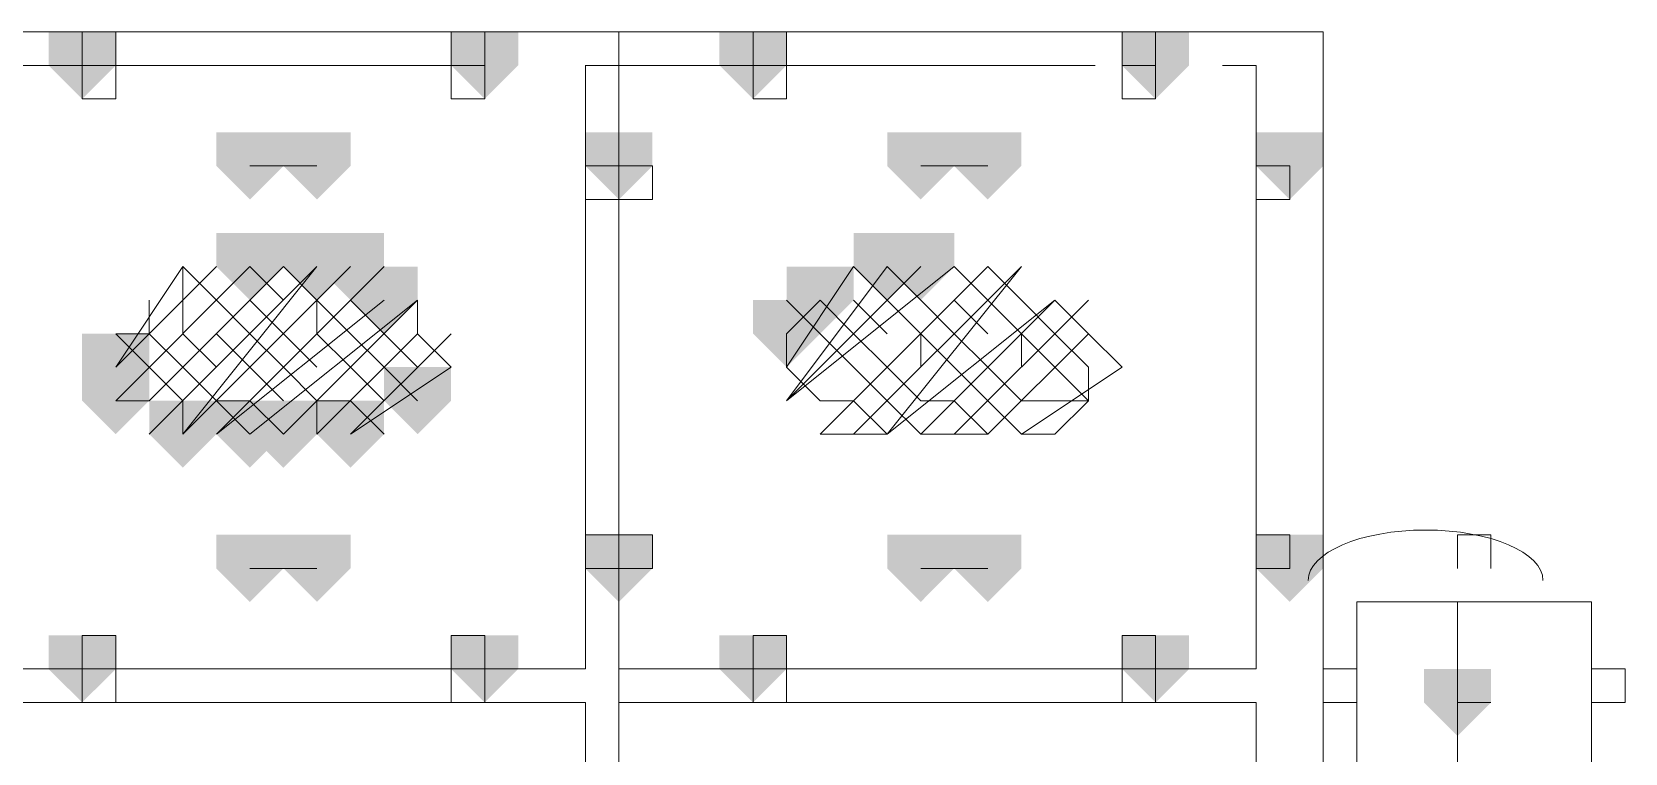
# Model space of a CAD drawing. Header units: millimetres. Extents: x 2315 to 4619, y 1334 to 1897.
# Drawn here: x 3948.507 to 3951.408, y 1527.128 to 1528.442 of the extents above; entities that cross this region are included whole.
import ezdxf

# ---------------------------------------------------------------- set-up
doc = ezdxf.new("R2010")
doc.units = ezdxf.units.MM
doc.linetypes.add('PDF_IMPORT', pattern=[1, 0.8, -0.2])
for name, color, linetype in [('PDF_3中心线层', 1, 'Continuous'), ('PDF_4虚线层', 2, 'Continuous'), ('PDF_5剖面线层', 2, 'Continuous'), ('PDF_细实线层', 7, 'Continuous')]:
    doc.layers.add(name, color=color, linetype=linetype)

msp = doc.modelspace()

# ---------------------------------------------------------------- hatches: boundary and pattern name
at = {"layer": 'PDF_3中心线层', "transparency": 33554559}
for points in [[(3948.5987, 1528.4417), (3948.5377, 1528.4417), (3948.5377, 1528.3806), (3948.5987, 1528.3195), (3948.6598, 1528.3806), (3948.6598, 1528.4417)], [(3948.5987, 1528.4417), (3948.5377, 1528.4417), (3948.5377, 1528.3806), (3948.5987, 1528.3195), (3948.6598, 1528.3806), (3948.6598, 1528.4417)], [(3948.5987, 1528.4417), (3948.5377, 1528.4417), (3948.5377, 1528.3806), (3948.5987, 1528.3195), (3948.6598, 1528.3806), (3948.6598, 1528.4417)], [(3948.5987, 1528.4417), (3948.5377, 1528.4417), (3948.5377, 1528.3806), (3948.5987, 1528.3195), (3948.6598, 1528.3806), (3948.6598, 1528.4417)], [(3949.3317, 1528.4417), (3949.2706, 1528.4417), (3949.2706, 1528.3806), (3949.3317, 1528.3195), (3949.3928, 1528.3806), (3949.3928, 1528.4417)], [(3949.3317, 1528.4417), (3949.2706, 1528.4417), (3949.2706, 1528.3806), (3949.3317, 1528.3195), (3949.3928, 1528.3806), (3949.3928, 1528.4417)], [(3949.8204, 1528.4417), (3949.7593, 1528.4417), (3949.7593, 1528.3806), (3949.8204, 1528.3195), (3949.8814, 1528.3806), (3949.8814, 1528.4417)], [(3949.8204, 1528.4417), (3949.7593, 1528.4417), (3949.7593, 1528.3806), (3949.8204, 1528.3195), (3949.8814, 1528.3806), (3949.8814, 1528.4417)], [(3949.8204, 1528.4417), (3949.7593, 1528.4417), (3949.7593, 1528.3806), (3949.8204, 1528.3195), (3949.8814, 1528.3806), (3949.8814, 1528.4417)], [(3949.8204, 1528.4417), (3949.7593, 1528.4417), (3949.7593, 1528.3806), (3949.8204, 1528.3195), (3949.8814, 1528.3806), (3949.8814, 1528.4417)], [(3950.5533, 1528.4417), (3950.4923, 1528.4417), (3950.4923, 1528.3806), (3950.5533, 1528.3195), (3950.6144, 1528.3806), (3950.6144, 1528.4417)], [(3950.5533, 1528.4417), (3950.4923, 1528.4417), (3950.4923, 1528.3806), (3950.5533, 1528.3195), (3950.6144, 1528.3806), (3950.6144, 1528.4417)], [(3949.576, 1528.2584), (3949.515, 1528.2584), (3949.515, 1528.1974), (3949.576, 1528.1363), (3949.6371, 1528.1974), (3949.6371, 1528.2584)], [(3949.576, 1528.2584), (3949.515, 1528.2584), (3949.515, 1528.1974), (3949.576, 1528.1363), (3949.6371, 1528.1974), (3949.6371, 1528.2584)], [(3949.576, 1528.2584), (3949.515, 1528.2584), (3949.515, 1528.1974), (3949.576, 1528.1363), (3949.6371, 1528.1974), (3949.6371, 1528.2584)], [(3949.576, 1528.2584), (3949.515, 1528.2584), (3949.515, 1528.1974), (3949.576, 1528.1363), (3949.6371, 1528.1974), (3949.6371, 1528.2584)], [(3950.7977, 1528.2584), (3950.7366, 1528.2584), (3950.7366, 1528.1974), (3950.7977, 1528.1363), (3950.8587, 1528.1974), (3950.8587, 1528.2584)], [(3950.7977, 1528.2584), (3950.7366, 1528.2584), (3950.7366, 1528.1974), (3950.7977, 1528.1363), (3950.8587, 1528.1974), (3950.8587, 1528.2584)], [(3949.576, 1527.5255), (3949.515, 1527.5255), (3949.515, 1527.4644), (3949.576, 1527.4033), (3949.6371, 1527.4644), (3949.6371, 1527.5255)], [(3949.576, 1527.5255), (3949.515, 1527.5255), (3949.515, 1527.4644), (3949.576, 1527.4033), (3949.6371, 1527.4644), (3949.6371, 1527.5255)], [(3948.5987, 1527.3422), (3948.5377, 1527.3422), (3948.5377, 1527.2811), (3948.5987, 1527.2201), (3948.6598, 1527.2811), (3948.6598, 1527.3422)], [(3948.5987, 1527.3422), (3948.5377, 1527.3422), (3948.5377, 1527.2811), (3948.5987, 1527.2201), (3948.6598, 1527.2811), (3948.6598, 1527.3422)], [(3948.5987, 1527.3422), (3948.5377, 1527.3422), (3948.5377, 1527.2811), (3948.5987, 1527.2201), (3948.6598, 1527.2811), (3948.6598, 1527.3422)], [(3948.5987, 1527.3422), (3948.5377, 1527.3422), (3948.5377, 1527.2811), (3948.5987, 1527.2201), (3948.6598, 1527.2811), (3948.6598, 1527.3422)], [(3949.3317, 1527.3422), (3949.2706, 1527.3422), (3949.2706, 1527.2811), (3949.3317, 1527.2201), (3949.3928, 1527.2811), (3949.3928, 1527.3422)], [(3949.3317, 1527.3422), (3949.2706, 1527.3422), (3949.2706, 1527.2811), (3949.3317, 1527.2201), (3949.3928, 1527.2811), (3949.3928, 1527.3422)], [(3949.8204, 1527.3422), (3949.7593, 1527.3422), (3949.7593, 1527.2811), (3949.8204, 1527.2201), (3949.8814, 1527.2811), (3949.8814, 1527.3422)], [(3949.8204, 1527.3422), (3949.7593, 1527.3422), (3949.7593, 1527.2811), (3949.8204, 1527.2201), (3949.8814, 1527.2811), (3949.8814, 1527.3422)], [(3949.8204, 1527.3422), (3949.7593, 1527.3422), (3949.7593, 1527.2811), (3949.8204, 1527.2201), (3949.8814, 1527.2811), (3949.8814, 1527.3422)], [(3949.8204, 1527.3422), (3949.7593, 1527.3422), (3949.7593, 1527.2811), (3949.8204, 1527.2201), (3949.8814, 1527.2811), (3949.8814, 1527.3422)], [(3950.5533, 1527.3422), (3950.4923, 1527.3422), (3950.4923, 1527.2811), (3950.5533, 1527.2201), (3950.6144, 1527.2811), (3950.6144, 1527.3422)], [(3950.5533, 1527.3422), (3950.4923, 1527.3422), (3950.4923, 1527.2811), (3950.5533, 1527.2201), (3950.6144, 1527.2811), (3950.6144, 1527.3422)]]:
    msp.add_hatch(color=256, dxfattribs=at).paths.add_polyline_path(points)
at = {"layer": 'PDF_5剖面线层', "transparency": 33554559}
for points in [[(3948.9041, 1528.0752), (3948.8431, 1528.0752), (3948.8431, 1528.0141), (3948.9041, 1527.953), (3948.9652, 1528.0141), (3948.9652, 1528.0752)], [(3949.0263, 1528.0752), (3948.9652, 1528.0752), (3948.9652, 1528.0141), (3949.0263, 1527.953), (3949.0874, 1528.0141), (3949.0874, 1528.0752)], [(3949.0874, 1528.0752), (3949.0263, 1528.0752), (3949.0263, 1528.0141), (3949.0874, 1527.953), (3949.1485, 1528.0141), (3949.1485, 1528.0752)], [(3950.0647, 1528.0752), (3950.0036, 1528.0752), (3950.0036, 1528.0141), (3950.0647, 1527.953), (3950.1258, 1528.0141), (3950.1258, 1528.0752)], [(3950.1258, 1528.0752), (3950.0647, 1528.0752), (3950.0647, 1528.0141), (3950.1258, 1527.953), (3950.1868, 1528.0141), (3950.1868, 1528.0752)], [(3949.1485, 1528.0141), (3949.0874, 1528.0141), (3949.0874, 1527.953), (3949.1485, 1527.8919), (3949.2096, 1527.953), (3949.2096, 1528.0141)], [(3949.9425, 1528.0141), (3949.8814, 1528.0141), (3949.8814, 1527.953), (3949.9425, 1527.8919), (3950.0036, 1527.953), (3950.0036, 1528.0141)], [(3949.8814, 1527.953), (3949.8204, 1527.953), (3949.8204, 1527.8919), (3949.8814, 1527.8309), (3949.9425, 1527.8919), (3949.9425, 1527.953)], [(3948.6598, 1527.8919), (3948.5987, 1527.8919), (3948.5987, 1527.8309), (3948.6598, 1527.7698), (3948.7209, 1527.8309), (3948.7209, 1527.8919)], [(3948.6598, 1527.8309), (3948.5987, 1527.8309), (3948.5987, 1527.7698), (3948.6598, 1527.7087), (3948.7209, 1527.7698), (3948.7209, 1527.8309)], [(3949.2096, 1527.8309), (3949.1485, 1527.8309), (3949.1485, 1527.7698), (3949.2096, 1527.7087), (3949.2706, 1527.7698), (3949.2706, 1527.8309)], [(3949.2096, 1527.8309), (3949.1485, 1527.8309), (3949.1485, 1527.7698), (3949.2096, 1527.7087), (3949.2706, 1527.7698), (3949.2706, 1527.8309)], [(3948.782, 1527.7698), (3948.7209, 1527.7698), (3948.7209, 1527.7087), (3948.782, 1527.6476), (3948.8431, 1527.7087), (3948.8431, 1527.7698)], [(3948.9041, 1527.7698), (3948.8431, 1527.7698), (3948.8431, 1527.7087), (3948.9041, 1527.6476), (3948.9652, 1527.7087), (3948.9652, 1527.7698)], [(3948.9652, 1527.7698), (3948.9041, 1527.7698), (3948.9041, 1527.7087), (3948.9652, 1527.6476), (3949.0263, 1527.7087), (3949.0263, 1527.7698)], [(3949.0874, 1527.7698), (3949.0263, 1527.7698), (3949.0263, 1527.7087), (3949.0874, 1527.6476), (3949.1485, 1527.7087), (3949.1485, 1527.7698)]]:
    msp.add_hatch(color=256, dxfattribs=at).paths.add_polyline_path(points)
at = {"layer": 'PDF_细实线层', "transparency": 33554559}
for points in [[(3948.5987, 1528.4417), (3948.5377, 1528.4417), (3948.5377, 1528.3806), (3948.5987, 1528.3195), (3948.6598, 1528.3806), (3948.6598, 1528.4417)], [(3949.3317, 1528.4417), (3949.2706, 1528.4417), (3949.2706, 1528.3806), (3949.3317, 1528.3195), (3949.3928, 1528.3806), (3949.3928, 1528.4417)], [(3949.8204, 1528.4417), (3949.7593, 1528.4417), (3949.7593, 1528.3806), (3949.8204, 1528.3195), (3949.8814, 1528.3806), (3949.8814, 1528.4417)], [(3950.5533, 1528.4417), (3950.4923, 1528.4417), (3950.4923, 1528.3806), (3950.5533, 1528.3195), (3950.6144, 1528.3806), (3950.6144, 1528.4417)], [(3948.9041, 1528.2584), (3948.8431, 1528.2584), (3948.8431, 1528.1974), (3948.9041, 1528.1363), (3948.9652, 1528.1974), (3948.9652, 1528.2584)], [(3949.0263, 1528.2584), (3948.9652, 1528.2584), (3948.9652, 1528.1974), (3949.0263, 1528.1363), (3949.0874, 1528.1974), (3949.0874, 1528.2584)], [(3949.576, 1528.2584), (3949.515, 1528.2584), (3949.515, 1528.1974), (3949.576, 1528.1363), (3949.6371, 1528.1974), (3949.6371, 1528.2584)], [(3950.1258, 1528.2584), (3950.0647, 1528.2584), (3950.0647, 1528.1974), (3950.1258, 1528.1363), (3950.1868, 1528.1974), (3950.1868, 1528.2584)], [(3950.2479, 1528.2584), (3950.1868, 1528.2584), (3950.1868, 1528.1974), (3950.2479, 1528.1363), (3950.309, 1528.1974), (3950.309, 1528.2584)], [(3950.7977, 1528.2584), (3950.7366, 1528.2584), (3950.7366, 1528.1974), (3950.7977, 1528.1363), (3950.8587, 1528.1974), (3950.8587, 1528.2584)], [(3948.9041, 1527.5255), (3948.8431, 1527.5255), (3948.8431, 1527.4644), (3948.9041, 1527.4033), (3948.9652, 1527.4644), (3948.9652, 1527.5255)], [(3949.0263, 1527.5255), (3948.9652, 1527.5255), (3948.9652, 1527.4644), (3949.0263, 1527.4033), (3949.0874, 1527.4644), (3949.0874, 1527.5255)], [(3949.576, 1527.5255), (3949.515, 1527.5255), (3949.515, 1527.4644), (3949.576, 1527.4033), (3949.6371, 1527.4644), (3949.6371, 1527.5255)], [(3950.1258, 1527.5255), (3950.0647, 1527.5255), (3950.0647, 1527.4644), (3950.1258, 1527.4033), (3950.1868, 1527.4644), (3950.1868, 1527.5255)], [(3950.2479, 1527.5255), (3950.1868, 1527.5255), (3950.1868, 1527.4644), (3950.2479, 1527.4033), (3950.309, 1527.4644), (3950.309, 1527.5255)], [(3950.7977, 1527.5255), (3950.7366, 1527.5255), (3950.7366, 1527.4644), (3950.7977, 1527.4033), (3950.8587, 1527.4644), (3950.8587, 1527.5255)], [(3948.5987, 1527.3422), (3948.5377, 1527.3422), (3948.5377, 1527.2811), (3948.5987, 1527.2201), (3948.6598, 1527.2811), (3948.6598, 1527.3422)], [(3949.3317, 1527.3422), (3949.2706, 1527.3422), (3949.2706, 1527.2811), (3949.3317, 1527.2201), (3949.3928, 1527.2811), (3949.3928, 1527.3422)], [(3949.8204, 1527.3422), (3949.7593, 1527.3422), (3949.7593, 1527.2811), (3949.8204, 1527.2201), (3949.8814, 1527.2811), (3949.8814, 1527.3422)], [(3950.5533, 1527.3422), (3950.4923, 1527.3422), (3950.4923, 1527.2811), (3950.5533, 1527.2201), (3950.6144, 1527.2811), (3950.6144, 1527.3422)], [(3951.1031, 1527.2811), (3951.042, 1527.2811), (3951.042, 1527.2201), (3951.1031, 1527.159), (3951.1641, 1527.2201), (3951.1641, 1527.2811)]]:
    msp.add_hatch(color=256, dxfattribs=at).paths.add_polyline_path(points)

# ---------------------------------------------------------------- linework, layer by layer
at = {"layer": 'PDF_3中心线层', "lineweight": 18}
for points in [[(3949.2706, 1528.3806), (3949.3317, 1528.3806)], [(3950.4923, 1528.3806), (3950.5533, 1528.3806)], [(3950.7977, 1528.1974), (3950.7366, 1528.1974)], [(3949.576, 1527.5255), (3949.576, 1527.4644)], [(3950.7977, 1527.5255), (3950.7977, 1527.4644), (3950.7366, 1527.4644), (3950.7977, 1527.4644)], [(3949.2706, 1527.2811), (3949.3317, 1527.2811)], [(3950.4923, 1527.2811), (3950.5533, 1527.2811)]]:
    msp.add_lwpolyline(points, close=True, dxfattribs=at)
for points in [[(3951.1031, 1527.4033), (3951.1031, 1525.8763)], [(3951.1031, 1527.159), (3951.1031, 1527.2201), (3951.1641, 1527.2201)]]:
    msp.add_lwpolyline(points, dxfattribs=at)
at = {"layer": 'PDF_4虚线层', "lineweight": 18}
msp.add_lwpolyline([(3949.576, 1528.4417), (3949.576, 1525.4487)], dxfattribs=at)
at = {"layer": 'PDF_5剖面线层', "lineweight": 13}
for points in [[(3948.8431, 1527.8309), (3948.782, 1527.8919), (3948.782, 1527.953), (3948.782, 1528.0141), (3948.6598, 1527.8309), (3948.8431, 1528.0141)], [(3948.6598, 1527.7698), (3948.9041, 1528.0141), (3948.6598, 1527.7698)], [(3948.6598, 1527.7698), (3948.7209, 1527.7698), (3948.9652, 1528.0141), (3949.0263, 1527.953), (3949.0263, 1527.8919), (3949.0874, 1527.8309), (3949.1485, 1527.7698)], [(3948.7209, 1527.7087), (3949.0263, 1528.0141), (3948.782, 1527.7087), (3949.0874, 1528.0141)], [(3949.0263, 1527.7698), (3948.9652, 1527.8309), (3948.9041, 1527.8919), (3948.8431, 1527.953), (3948.782, 1528.0141)], [(3949.1485, 1528.0141), (3948.8431, 1527.7087), (3949.1485, 1527.953)], [(3948.9652, 1527.953), (3948.9041, 1528.0141)], [(3949.8814, 1527.7698), (3950.1868, 1528.0141), (3950.2479, 1527.953), (3950.309, 1527.8919), (3950.309, 1527.8309)], [(3950.309, 1527.7087), (3950.3701, 1527.7087), (3950.4312, 1527.7698), (3950.3701, 1527.7698), (3950.309, 1527.7698), (3950.2479, 1527.8309), (3950.1868, 1527.8919), (3950.1258, 1527.953), (3950.0647, 1528.0141), (3949.8814, 1527.7698), (3950.1258, 1528.0141)], [(3950.1258, 1527.8309), (3950.1258, 1527.8919), (3950.0647, 1527.953), (3950.0036, 1528.0141), (3949.8814, 1527.8309), (3949.8814, 1527.8919), (3949.9425, 1527.953), (3950.0036, 1527.8919), (3950.0647, 1527.8309), (3950.1258, 1527.7698), (3950.1868, 1527.7698), (3950.2479, 1527.7087), (3950.1868, 1527.7087)], [(3949.9425, 1527.7087), (3950.2479, 1528.0141), (3949.9425, 1527.7087)], [(3949.9425, 1527.7087), (3950.0036, 1527.7087), (3950.309, 1528.0141), (3950.0647, 1527.7087), (3950.3701, 1527.953), (3950.1258, 1527.7087), (3950.1868, 1527.7087), (3950.4312, 1527.953)], [(3950.2479, 1528.0141), (3950.309, 1527.953), (3950.3701, 1527.8919), (3950.4312, 1527.8309), (3950.4312, 1527.7698), (3950.3701, 1527.8309), (3950.309, 1527.8919)], [(3948.7209, 1527.953), (3948.7209, 1527.8919), (3948.782, 1527.8309), (3948.8431, 1527.7698), (3948.9041, 1527.7087), (3949.2096, 1527.953), (3948.9652, 1527.7087), (3948.9041, 1527.7698), (3948.8431, 1527.7698)], [(3948.9041, 1527.8919), (3948.8431, 1527.953)], [(3949.0263, 1527.8309), (3948.9652, 1527.8919), (3948.9041, 1527.953)], [(3949.1485, 1527.7087), (3949.0874, 1527.7698), (3949.0263, 1527.7698), (3949.0263, 1527.7087), (3949.2096, 1527.8919), (3949.2096, 1527.953)], [(3949.2096, 1527.7698), (3949.1485, 1527.8309), (3949.0874, 1527.8919), (3949.0263, 1527.953)], [(3949.2096, 1527.8309), (3949.1485, 1527.8919), (3949.0874, 1527.953)], [(3950.1258, 1527.7087), (3950.0647, 1527.7698), (3950.0036, 1527.8309), (3949.9425, 1527.8919), (3949.8814, 1527.953)], [(3950.0647, 1527.8919), (3950.0036, 1527.953)], [(3950.1258, 1527.8919), (3950.1868, 1527.8309), (3950.2479, 1527.7698), (3950.309, 1527.7087), (3950.4923, 1527.8309), (3950.4312, 1527.8919), (3950.3701, 1527.953)], [(3950.2479, 1527.8919), (3950.1868, 1527.953)], [(3948.782, 1527.7087), (3948.782, 1527.7698), (3948.7209, 1527.8309), (3948.6598, 1527.8919), (3948.7209, 1527.8919)], [(3948.9652, 1527.7698), (3948.9041, 1527.8309), (3948.8431, 1527.8919)], [(3949.2706, 1527.8919), (3949.0874, 1527.7087), (3949.2706, 1527.8309), (3949.2096, 1527.8919)], [(3950.0036, 1527.8309), (3949.9425, 1527.8919)], [(3950.2479, 1527.7087), (3950.4312, 1527.8919), (3950.2479, 1527.7087)], [(3950.0036, 1527.7087), (3950.0647, 1527.7087), (3950.0036, 1527.7698), (3949.9425, 1527.7698), (3949.8814, 1527.8309)]]:
    msp.add_lwpolyline(points, dxfattribs=at)
at = {"layer": 'PDF_细实线层', "lineweight": 18}
for points in [[(3950.8587, 1525.6319), (3950.8587, 1525.4487), (3942.1852, 1525.4487), (3942.1852, 1528.4417), (3950.8587, 1528.4417), (3950.8587, 1525.693)], [(3948.3544, 1528.3806), (3948.3544, 1527.2811), (3949.515, 1527.2811), (3949.515, 1528.3806)], [(3949.576, 1528.3806), (3949.576, 1527.2811), (3950.7366, 1527.2811), (3950.7366, 1528.3806)], [(3949.0263, 1528.1974), (3948.9041, 1528.1974), (3949.0263, 1528.1974)], [(3950.2479, 1528.1974), (3950.1258, 1528.1974), (3950.2479, 1528.1974)], [(3951.1641, 1527.4644), (3951.1641, 1527.5255), (3951.1031, 1527.5255), (3951.1031, 1527.4644)], [(3949.0263, 1527.4644), (3948.9041, 1527.4644), (3949.0263, 1527.4644)], [(3950.2479, 1527.4644), (3950.1258, 1527.4644), (3950.2479, 1527.4644)], [(3951.3474, 1527.4033), (3950.9198, 1527.4033), (3950.9198, 1526.1206), (3951.3474, 1526.1206), (3951.3474, 1527.4033), (3951.1031, 1527.4033)], [(3950.8587, 1527.2811), (3950.9198, 1527.2811)], [(3951.3474, 1527.2201), (3951.4085, 1527.2201), (3951.4085, 1527.2811), (3951.3474, 1527.2811)], [(3948.3544, 1526.1817), (3948.3544, 1527.2201), (3949.515, 1527.2201), (3949.515, 1526.1817)], [(3949.576, 1526.1817), (3949.576, 1527.2201), (3950.7366, 1527.2201), (3950.7366, 1526.1817)], [(3950.8587, 1527.2201), (3950.9198, 1527.2201)]]:
    msp.add_lwpolyline(points, dxfattribs=at)
for points in [[(3948.5987, 1528.4417), (3948.5987, 1528.3195), (3948.6598, 1528.3195), (3948.6598, 1528.4417)], [(3949.3317, 1528.4417), (3949.3317, 1528.3195), (3949.2706, 1528.3195), (3949.2706, 1528.4417)], [(3949.8204, 1528.4417), (3949.8204, 1528.3195), (3949.8814, 1528.3195), (3949.8814, 1528.4417)], [(3950.5533, 1528.4417), (3950.5533, 1528.3195), (3950.4923, 1528.3195), (3950.4923, 1528.4417)], [(3949.515, 1528.1974), (3949.6371, 1528.1974), (3949.6371, 1528.1363), (3949.515, 1528.1363)], [(3949.515, 1528.1974), (3949.6371, 1528.1974), (3949.6371, 1528.1363), (3949.515, 1528.1363)], [(3950.7977, 1528.1363), (3950.7366, 1528.1363), (3950.7366, 1528.1974), (3950.7977, 1528.1974)], [(3949.6371, 1527.5255), (3949.6371, 1527.4644), (3949.515, 1527.4644), (3949.515, 1527.5255)], [(3949.6371, 1527.5255), (3949.6371, 1527.4644), (3949.515, 1527.4644), (3949.515, 1527.5255)], [(3950.7977, 1527.5255), (3950.7366, 1527.5255), (3950.7366, 1527.4644), (3950.7977, 1527.4644)], [(3948.5987, 1527.2201), (3948.5987, 1527.3422), (3948.6598, 1527.3422), (3948.6598, 1527.2201)], [(3948.5987, 1527.2201), (3948.5987, 1527.3422), (3948.6598, 1527.3422), (3948.6598, 1527.2201)], [(3949.2706, 1527.3422), (3949.3317, 1527.3422), (3949.3317, 1527.2201), (3949.2706, 1527.2201)], [(3949.2706, 1527.3422), (3949.3317, 1527.3422), (3949.3317, 1527.2201), (3949.2706, 1527.2201)], [(3949.8204, 1527.2201), (3949.8204, 1527.3422), (3949.8814, 1527.3422), (3949.8814, 1527.2201)], [(3949.8204, 1527.2201), (3949.8204, 1527.3422), (3949.8814, 1527.3422), (3949.8814, 1527.2201)], [(3950.4923, 1527.3422), (3950.5533, 1527.3422), (3950.5533, 1527.2201), (3950.4923, 1527.2201)], [(3950.4923, 1527.3422), (3950.5533, 1527.3422), (3950.5533, 1527.2201), (3950.4923, 1527.2201)]]:
    msp.add_lwpolyline(points, close=True, dxfattribs=at)
at = {"layer": 'PDF_细实线层', "linetype": 'PDF_IMPORT', "lineweight": 18, "ltscale": 1.160541}
msp.add_lwpolyline([(3947.1939, 1528.3806), (3950.7366, 1528.3806)], dxfattribs=at)
at = {"layer": 'PDF_细实线层', "lineweight": 18}
for points in [[(3951.0452, 1527.5342), (3950.9271, 1527.5342), (3950.8314, 1527.4932), (3950.8314, 1527.4426)], [(3951.2589, 1527.4426), (3951.2589, 1527.4932), (3951.1632, 1527.5342), (3951.0452, 1527.5342)]]:
    msp.add_open_spline(points, degree=3, dxfattribs=at)

doc.saveas('drawing.dxf')
